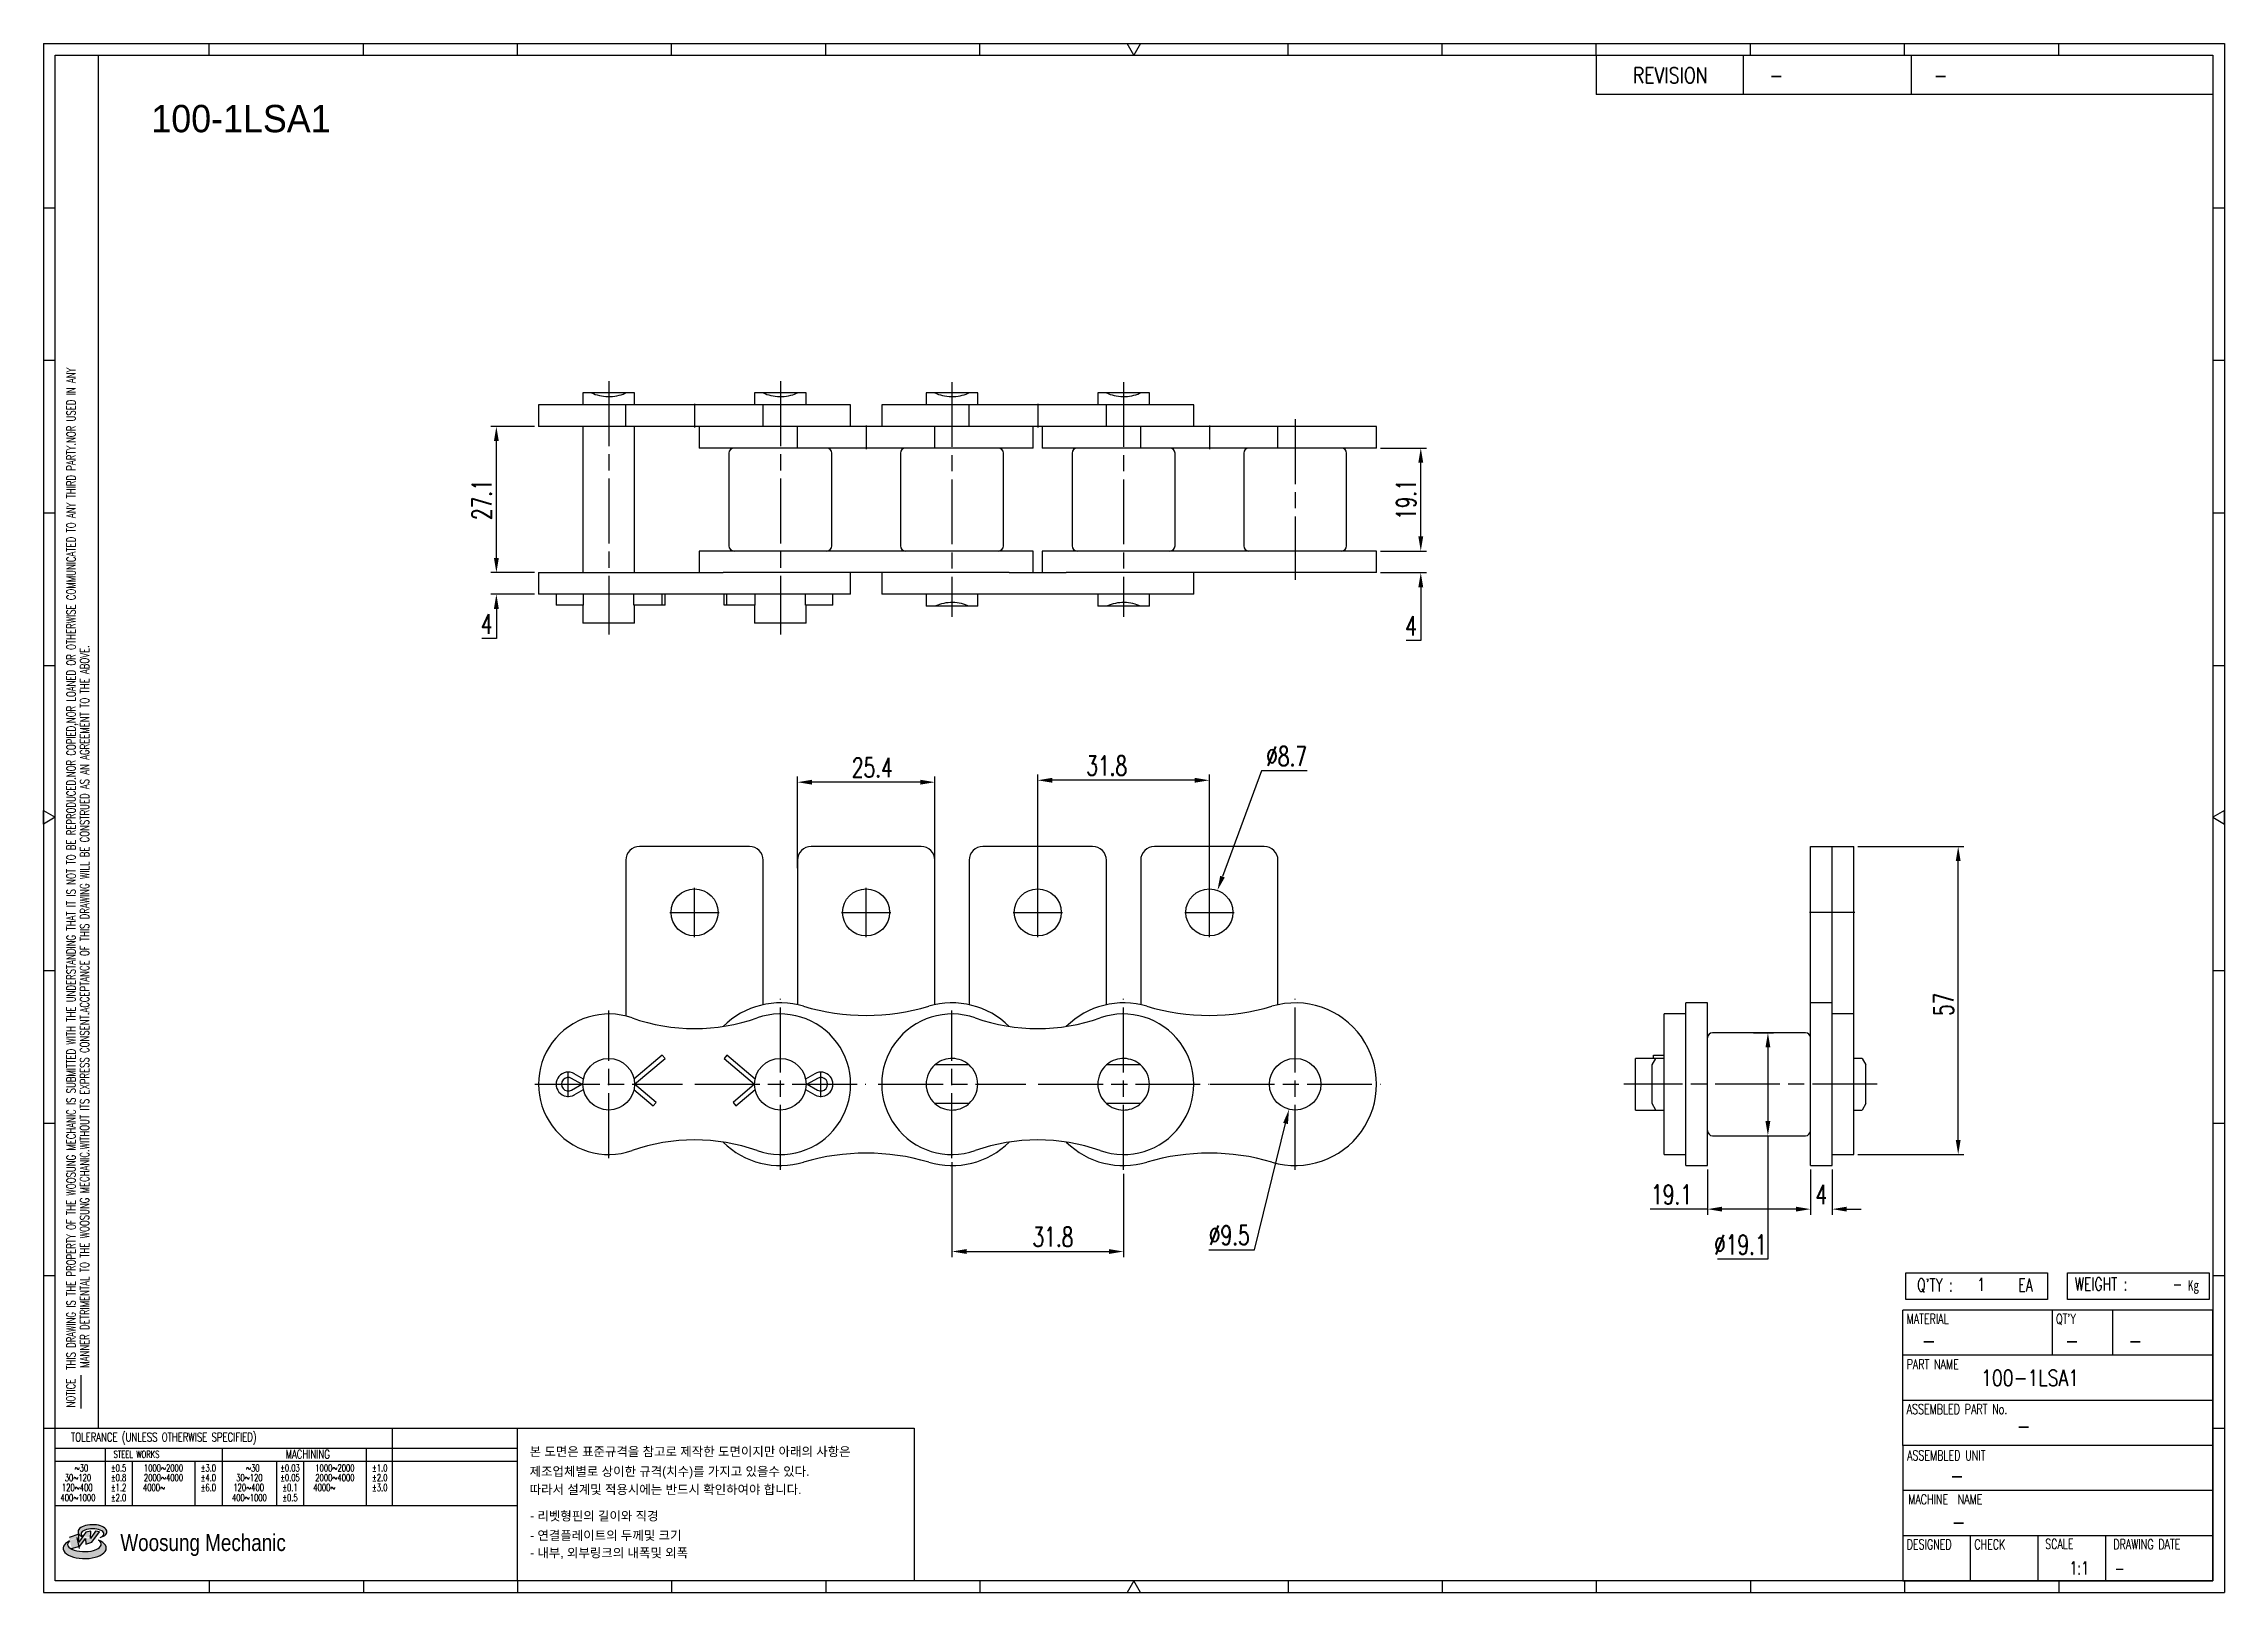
# Model space of a CAD drawing. Header units: millimetres. Extents: x 1614 to 2017, y 59 to 345.
import ezdxf
from ezdxf.enums import TextEntityAlignment as Align

# ---------------------------------------------------------------- set-up
doc = ezdxf.new("R2010")
doc.units = ezdxf.units.MM
doc.linetypes.add('AM_ISO08W050', pattern=[18, 12, -1.5, 3, -1.5])
doc.layers.get('Defpoints').update_dxf_attribs({"color": 80})
doc.layers.add('CL1', color=140, linetype='AM_ISO08W050', lineweight=25)
for name, color, linetype in [('S-DIM', 7, 'Continuous'), ('TITLE', 7, 'Continuous'), ('도면레이아웃', 7, 'Continuous')]:
    doc.layers.add(name, color=color, linetype=linetype)
doc.styles.add('HAN', font='ROMANS.shx', dxfattribs={"width": 0.7, "bigfont": 'whgtxt.shx'})
doc.styles.add('HKD_ST2', font='romans.shx', dxfattribs={"width": 0.7, "height": 4, "bigfont": '@extfont2.shx'})
doc.styles.add('HSG', font='SIMPLEX.shx', dxfattribs={"width": 0.7, "bigfont": 'HSG.shx'})
doc.styles.add('MtXpl_', font='Gulim.ttf')
doc.styles.add('SLDTEXTSTYLE4', font='arial.ttf', dxfattribs={"width": 0.8})
doc.dimstyles.new('AP1.5', dxfattribs={"dimscale": 1.5, "dimtxt": 2.4, "dimasz": 1.8, "dimexe": 0.7, "dimexo": 0.5, "dimgap": 0.6, "dimtad": 1, "dimtoh": 1, "dimdec": 1, "dimrnd": 0.01, "dimzin": 9, "dimdsep": 46, "dimtxsty": 'HSG', "dimcen": 0, "dimclrd": 251, "dimclre": 251, "dimclrt": 60, "dimazin": 2, "dimtp": 1, "dimtm": 1, "dimtfac": 0.5, "dimtdec": 1, "dimtofl": 0, "dimtmove": 0, "dimatfit": 3, "dimfxl": 0, "dimtvp": 1, "dimtolj": 2, "dimlwd": -1, "dimlwe": -1, "dimarcsym": 0})

# ---------------------------------------------------------------- blocks, each defined once
blk = doc.blocks.new('MAST')
at = {"layer": '도면레이아웃'}
h = blk.add_hatch(color=10, dxfattribs=at)
h.paths.add_polyline_path([(1.544, 35.177), (1.554, 34.966), (1.779, 35.034), (2.054, 35.422), (1.908, 35.446), (1.728, 35.167), (1.741, 35.439), (1.547, 35.405), (1.292, 35.041), (1.295, 35.33), (0.943, 35.208), (1.03, 34.8), (1.336, 34.885)])
edge = h.paths.add_edge_path()
edge.add_ellipse((1.795, 35.421), major_axis=(-0.53, 0), ratio=0.487785, start_angle=122.36065, end_angle=403.39574)
edge.add_line((1.411, 35.244), (1.419, 35.261))
edge.add_ellipse((1.798, 35.344), major_axis=(-0.423, 0), ratio=0.444396, start_angle=131.58977, end_angle=386.19408, ccw=False)
edge = h.paths.add_edge_path()
edge.add_ellipse((1.512, 34.815), major_axis=(-0.793, 0), ratio=0.480113, start_angle=314.67633, end_angle=590.85213)
edge.add_ellipse((1.501, 34.958), major_axis=(-0.62, 0), ratio=0.43311, start_angle=331.7024, end_angle=574.42495, ccw=False)
at = {"color": 140}
for p, q in [((0, 90.118), (80.15, 90.118)), ((0, 90.118), (0, 33.191)), ((80.15, 90.118), (80.15, 33.191)), ((57.068, 89.693), (57.068, 88.246)), ((62.47, 89.693), (62.47, 88.246)), ((68.635, 89.693), (68.635, 88.246)), ((79.725, 88.246), (57.068, 88.246)), ((68.449, 43.961), (68.449, 44.936)), ((68.449, 44.936), (73.654, 44.936)), ((73.654, 44.936), (73.654, 43.961)), ((74.39, 43.961), (74.39, 44.936)), ((74.39, 44.936), (79.595, 44.936)), ((79.595, 44.936), (79.595, 43.961)), ((68.336, 38.59), (68.336, 43.563)), ((79.725, 43.563), (68.336, 43.563)), ((73.654, 43.961), (68.449, 43.961)), ((73.827, 43.563), (73.827, 41.905)), ((79.595, 43.961), (74.39, 43.961)), ((76.037, 43.563), (76.037, 41.905)), ((79.725, 38.59), (79.725, 43.563)), ((79.725, 41.905), (68.336, 41.905)), ((79.725, 40.248), (68.336, 40.248)), ((68.336, 38.59), (68.336, 33.616)), ((79.725, 38.59), (68.336, 38.59)), ((79.725, 33.616), (79.725, 38.59)), ((79.725, 36.932), (68.336, 36.932)), ((79.725, 35.274), (68.336, 35.274)), ((70.822, 33.616), (70.822, 35.274)), ((73.309, 33.616), (73.309, 35.274)), ((75.796, 33.616), (75.796, 35.274)), ((0, 33.191), (80.15, 33.191)), ((68.336, 33.616), (79.725, 33.616))]:
    blk.add_line(p, q, dxfattribs=at)
for p, q in [((6.089, 89.693), (6.089, 90.118)), ((11.753, 89.693), (11.753, 90.118)), ((17.418, 89.693), (17.418, 90.118)), ((23.082, 89.693), (23.082, 90.118)), ((28.746, 89.693), (28.746, 90.118)), ((34.411, 89.693), (34.411, 90.118)), ((45.739, 89.693), (45.739, 90.118)), ((51.404, 89.693), (51.404, 90.118)), ((57.068, 89.693), (57.068, 90.118)), ((62.732, 89.693), (62.732, 90.118)), ((68.397, 89.693), (68.397, 90.118)), ((74.061, 89.693), (74.061, 90.118)), ((0, 84.085), (0.425, 84.085)), ((79.725, 84.085), (80.15, 84.085)), ((0, 78.478), (0.425, 78.478)), ((79.725, 78.478), (80.15, 78.478)), ((0, 72.87), (0.425, 72.87)), ((79.725, 72.87), (80.15, 72.87)), ((0, 67.262), (0.425, 67.262)), ((79.725, 67.262), (80.15, 67.262)), ((0, 56.047), (0.425, 56.047)), ((79.725, 56.047), (80.15, 56.047)), ((0, 50.439), (0.425, 50.439)), ((79.725, 50.439), (80.15, 50.439)), ((0, 44.832), (0.425, 44.832)), ((79.725, 44.832), (80.15, 44.832)), ((1.377, 39.947), (1.377, 41.174)), ((0, 39.224), (0.425, 39.224)), ((79.725, 39.224), (80.15, 39.224)), ((6.089, 33.616), (6.089, 33.191)), ((11.753, 33.616), (11.753, 33.191)), ((17.418, 33.616), (17.418, 33.191)), ((23.082, 33.616), (23.082, 33.191)), ((28.746, 33.616), (28.746, 33.191)), ((34.411, 33.616), (34.411, 33.191)), ((45.739, 33.616), (45.739, 33.191)), ((51.404, 33.616), (51.404, 33.191)), ((57.068, 33.616), (57.068, 33.191)), ((62.732, 33.616), (62.732, 33.191)), ((68.397, 33.616), (68.397, 33.191)), ((74.061, 33.616), (74.061, 33.191))]:
    blk.add_line(p, q)
at = {"color": 2}
for p, q in [((2.017, 39.224), (2.017, 89.693)), ((0.425, 39.224), (17.418, 39.224)), ((0.425, 38.487), (17.418, 38.487)), ((2.257, 38.487), (2.257, 36.382)), ((6.557, 38.5), (6.557, 36.382)), ((11.857, 38.487), (11.857, 36.382)), ((12.816, 39.224), (12.816, 36.382)), ((17.418, 33.616), (17.418, 39.224)), ((0.425, 38.012), (17.418, 38.012)), ((3.257, 38.012), (3.257, 36.382)), ((5.557, 38.012), (5.557, 36.382)), ((8.557, 38.012), (8.557, 36.382)), ((9.557, 38.026), (9.557, 36.382)), ((0.425, 36.382), (17.418, 36.382))]:
    blk.add_line(p, q, dxfattribs=at)
for points in [[(40.075, 89.693), (39.83, 90.118), (40.32, 90.118)], [(0.425, 61.679), (0, 61.433), (0, 61.924)], [(79.725, 61.679), (80.15, 61.433), (80.15, 61.924)], [(40.075, 33.616), (39.83, 33.191), (40.32, 33.191)]]:
    blk.add_lwpolyline(points, close=True)
at = {"color": 140}
blk.add_lwpolyline([(0.425, 89.693), (79.725, 89.693), (79.725, 33.616), (0.425, 33.616)], close=True, dxfattribs=at)
at = {"layer": '도면레이아웃'}
for p, q in [((1.295, 35.33), (0.943, 35.208)), ((1.547, 35.405), (1.292, 35.041)), ((1.292, 35.041), (1.295, 35.33)), ((1.741, 35.439), (1.547, 35.405)), ((1.908, 35.446), (1.728, 35.167)), ((1.728, 35.167), (1.741, 35.439)), ((1.779, 35.034), (2.054, 35.422)), ((2.054, 35.422), (1.908, 35.446)), ((1.03, 34.8), (1.336, 34.885)), ((1.224, 35.208), (1.311, 34.8)), ((1.224, 35.208), (1.224, 35.208)), ((1.336, 34.885), (1.544, 35.177)), ((1.419, 35.261), (1.411, 35.244)), ((1.544, 35.177), (1.554, 34.966)), ((1.554, 34.966), (1.779, 35.034))]:
    blk.add_line(p, q, dxfattribs=at)
for centre, major_axis, ratio, start_param, end_param in [((1.795, 35.421), (-0.53, 0), 0.487785, 2.135596, 7.040584), ((1.798, 35.344), (-0.423, 0), 0.444396, 2.296675, 6.740358), ((1.512, 34.815), (-0.793, 0), 0.480113, 5.492138, 10.312315), ((1.501, 34.958), (-0.62, 0), 0.43311, 5.789299, 10.025607)]:
    blk.add_ellipse(centre, major_axis=major_axis, ratio=ratio, start_param=start_param, end_param=end_param, dxfattribs=at)
for s, height, style, width, p in [('REVISION', 0.5806, 'HAN', 0.8, (58.415, 88.664)), ('-', 0.581, 'HAN', 0.8, (63.426, 88.664)), ('-', 0.581, 'HAN', 0.8, (69.468, 88.664)), ("Q'TY : ", 0.4746, 'HKD_ST2', 0.7, (68.857, 44.253)), ('1', 0.475, 'HKD_ST2', 0.7, (71.071, 44.275)), ('EA', 0.4746, 'HKD_ST2', 0.7, (72.578, 44.253)), ('WEIGHT : ', 0.4746, 'HKD_ST2', 0.7, (74.65, 44.286)), ('-', 0.581, 'HAN', 0.8, (69.029, 42.157)), ('-', 0.581, 'HAN', 0.8, (74.289, 42.157)), ('-', 0.581, 'HAN', 0.8, (76.623, 42.157)), ('-', 0.581, 'HAN', 0.8, (72.515, 39.013)), ('-', 0.581, 'HAN', 0.8, (70.067, 37.189)), ('-', 0.581, 'HAN', 0.8, (70.126, 35.48)), ('1:1', 0.4746, 'HKD_ST2', 0.7, (74.458, 33.848)), ('-', 0.475, 'HKD_ST2', 0.7, (76.112, 33.837))]:
    blk.add_text(s, height=height, dxfattribs=dict(style=style, width=width)).set_placement(p)
at = {"color": 6, "style": 'HKD_ST2', "width": 0.7}
for s, p in [(' THIS DRAWING IS THE PROPERTY OF THE WOOSUNG MECHANIC IS SUBMITTED WITH THE UNDERSTANDING THAT IT IS NOT TO BE REPRODUCED.NOR COPIED,NOR LOANED OR OTHERWISE COMMUNICATED TO ANY THIRD PARTY.NOR USED IN ANY', (1.173, 41.217)), ('MANNER DETRIMENTAL TO THE WOOSUNG MECHANIC.WITHOUT ITS EXPRESS CONSENT.ACCEPTANCE OF THIS DRAWING WILL BE CONSTRUED AS AN AGREEMENT TO THE ABOVE.', (1.672, 41.447))]:
    blk.add_text(s, height=0.326266, rotation=90, dxfattribs=at).set_placement(p)
at = {"style": 'HKD_ST2', "width": 0.7}
blk.add_text('-', height=0.475, dxfattribs=at).set_placement((78.613, 44.286), align=Align.RIGHT)
at = {"color": 254, "style": 'HKD_ST2', "width": 0.7}
for s, height, p in [('MATERIAL', 0.3651, (68.474, 43.425)), ("QT'Y", 0.3651, (73.965, 43.425)), ('PART NAME', 0.3651, (68.474, 41.756)), ('ASSEMBLED PART No.', 0.36511, (68.474, 40.109)), ('ASSEMBLED UNIT', 0.36511, (68.49, 38.408)), ('MACHINE  NAME', 0.36511, (68.532, 36.794)), ('DESIGNED', 0.3651, (68.474, 35.136)), ('CHECK', 0.3651, (70.961, 35.136)), ('SCALE', 0.3651, (73.566, 35.153)), ('DRAWING DATE', 0.36511, (76.071, 35.141))]:
    blk.add_text(s, height=height, dxfattribs=at).set_placement(p, align=Align.TOP_LEFT)
at = {"style": 'HKD_ST2', "width": 0.7}
blk.add_text('NOTICE', height=0.3263, rotation=90, dxfattribs=at).set_placement((1.163, 39.988))
blk.add_text('TOLERANCE (UNLESS OTHERWISE SPECIFIED)', height=0.32627, dxfattribs=at).set_placement((4.417, 38.896), align=Align.MIDDLE_CENTER)
at = {"color": 4, "style": 'HKD_ST2', "width": 0.7}
for s, height, p in [('%%12630', 0.261, (1.389, 37.762)), ('1000%%1262000', 0.26101, (4.407, 37.762)), ('%%12630', 0.261, (7.689, 37.762)), ('1000%%1262000', 0.26101, (10.707, 37.762)), ('120%%126400', 0.26101, (1.237, 37.045)), ('30%%126120', 0.261, (1.263, 37.411)), ('4000%%126', 0.261, (4.061, 37.045)), ('2000%%1264000', 0.26101, (4.407, 37.411)), ('120%%126400', 0.26101, (7.537, 37.045)), ('30%%126120', 0.261, (7.563, 37.411)), ('4000%%126', 0.261, (10.321, 37.045)), ('2000%%1264000', 0.26101, (10.707, 37.411)), ('400%%1261000', 0.26101, (1.263, 36.67)), ('400%%1261000', 0.26101, (7.563, 36.67))]:
    blk.add_text(s, height=height, dxfattribs=at).set_placement(p, align=Align.MIDDLE_CENTER)
for s, height, p in [('%%P0.5', 0.261, (2.757, 37.762)), ('STEEL WORKS', 0.26101, (3.416, 38.268)), ('%%P3.0', 0.261, (6.057, 37.762)), ('%%P0.03', 0.261, (9.057, 37.762)), ('MACHINING', 0.3263, (9.707, 38.27)), ('%%P1.0', 0.261, (12.357, 37.762)), ('%%P0.8', 0.261, (2.757, 37.411)), ('%%P1.2', 0.261, (2.757, 37.045)), ('%%P4.0', 0.261, (6.057, 37.411)), ('%%P6.0', 0.261, (6.057, 37.045)), ('%%P0.05', 0.261, (9.057, 37.411)), ('%%P0.1', 0.261, (9.057, 37.045)), ('%%P2.0', 0.261, (12.357, 37.411)), ('%%P3.0', 0.261, (12.357, 37.045)), ('%%P2.0', 0.261, (2.757, 36.67)), ('%%P0.5', 0.261, (9.057, 36.67))]:
    blk.add_text(s, height=height, dxfattribs=at).set_placement(p, align=Align.MIDDLE)
at = {"color": 1, "style": 'SLDTEXTSTYLE4', "width": 0.8}
blk.add_text('Woosung Mechanic', height=0.61957, dxfattribs=at).set_placement((2.822, 34.711))
at = {"layer": 'TITLE', "width": 0.8}
blk.add_text('Kg', height=0.3789, dxfattribs=at).set_placement((78.807, 44.286))
blk = doc.blocks.new('*D2')
at = {"layer": 'Defpoints', "color": 0, "transparency": 16777216}
for p in [(1860.4, 251.44), (1868.59, 251.44), (1860.4, 247.44)]:
    blk.add_point(p, dxfattribs=at)
at = {"layer": 'S-DIM', "color": 251, "linetype": 'ByBlock', "transparency": 16777216}
for p, q in [((1868.59, 254.14), (1868.59, 256.84)), ((1861.15, 251.44), (1869.64, 251.44)), ((1861.15, 247.44), (1869.64, 247.44)), ((1868.59, 244.74), (1868.59, 234.91)), ((1868.59, 234.91), (1865.89, 234.91))]:
    blk.add_line(p, q, dxfattribs=at)
at = {"layer": 'S-DIM', "color": 251, "transparency": 16777216}
for points in [[(1868.14, 254.14), (1869.04, 254.14), (1868.59, 251.44)], [(1868.14, 244.74), (1869.04, 244.74), (1868.59, 247.44)]]:
    blk.add_solid(points, dxfattribs=at)
at = {"layer": 'S-DIM', "color": 60, "transparency": 16777216, "insert": (1866.79, 237.61), "char_height": 3.6, "attachment_point": 5, "style": 'HSG'}
blk.add_mtext('\\A2;4', dxfattribs=at)
blk = doc.blocks.new('*D3')
at = {"layer": 'Defpoints', "color": 0, "transparency": 16777216}
for p in [(1860.4, 270.49), (1868.59, 270.49), (1860.4, 251.44)]:
    blk.add_point(p, dxfattribs=at)
at = {"layer": 'S-DIM', "color": 251, "linetype": 'ByBlock', "transparency": 16777216}
for p, q in [((1861.15, 270.49), (1869.64, 270.49)), ((1868.59, 254.14), (1868.59, 267.79)), ((1861.15, 251.44), (1869.64, 251.44))]:
    blk.add_line(p, q, dxfattribs=at)
at = {"layer": 'S-DIM', "color": 251, "transparency": 16777216}
for points in [[(1868.14, 267.79), (1869.04, 267.79), (1868.59, 270.49)], [(1868.14, 254.14), (1869.04, 254.14), (1868.59, 251.44)]]:
    blk.add_solid(points, dxfattribs=at)
at = {"layer": 'S-DIM', "color": 60, "transparency": 16777216, "insert": (1865.89, 260.96), "char_height": 3.6, "attachment_point": 5, "rotation": 90, "style": 'HSG'}
blk.add_mtext('\\A2;19.1', dxfattribs=at)
blk = doc.blocks.new('*D4')
at = {"layer": 'Defpoints', "color": 0, "transparency": 16777216}
for p in [(1697.56, 247.44), (1705.35, 247.44), (1705.35, 243.44)]:
    blk.add_point(p, dxfattribs=at)
at = {"layer": 'S-DIM', "color": 251, "linetype": 'ByBlock', "transparency": 16777216}
for p, q in [((1697.56, 250.14), (1697.56, 252.84)), ((1704.6, 247.44), (1696.51, 247.44)), ((1704.6, 243.44), (1696.51, 243.44)), ((1697.56, 240.74), (1697.56, 235.23)), ((1697.56, 235.23), (1694.86, 235.23))]:
    blk.add_line(p, q, dxfattribs=at)
at = {"layer": 'S-DIM', "color": 251, "transparency": 16777216}
for points in [[(1697.11, 250.14), (1698.01, 250.14), (1697.56, 247.44)], [(1697.11, 240.74), (1698.01, 240.74), (1697.56, 243.44)]]:
    blk.add_solid(points, dxfattribs=at)
at = {"layer": 'S-DIM', "color": 60, "transparency": 16777216, "insert": (1695.76, 237.93), "char_height": 3.6, "attachment_point": 5, "style": 'HSG'}
blk.add_mtext('\\A2;4', dxfattribs=at)
blk = doc.blocks.new('*D5')
at = {"layer": 'Defpoints', "color": 0, "transparency": 16777216}
for p in [(1697.56, 274.49), (1705.35, 274.49), (1705.35, 247.44)]:
    blk.add_point(p, dxfattribs=at)
at = {"layer": 'S-DIM', "color": 251, "linetype": 'ByBlock', "transparency": 16777216}
for p, q in [((1704.6, 274.49), (1696.51, 274.49)), ((1697.56, 250.14), (1697.56, 271.79)), ((1704.6, 247.44), (1696.51, 247.44))]:
    blk.add_line(p, q, dxfattribs=at)
at = {"layer": 'S-DIM', "color": 251, "transparency": 16777216}
for points in [[(1697.11, 271.79), (1698.01, 271.79), (1697.56, 274.49)], [(1697.11, 250.14), (1698.01, 250.14), (1697.56, 247.44)]]:
    blk.add_solid(points, dxfattribs=at)
at = {"layer": 'S-DIM', "color": 60, "transparency": 16777216, "insert": (1694.86, 260.96), "char_height": 3.6, "attachment_point": 5, "rotation": 90, "style": 'HSG'}
blk.add_mtext('\\A2;27.1', dxfattribs=at)
blk = doc.blocks.new('*D6')
at = {"layer": 'Defpoints', "color": 0, "transparency": 16777216}
for p in [(1797.72, 209.02), (1797.72, 184.58), (1829.47, 184.58)]:
    blk.add_point(p, dxfattribs=at)
at = {"layer": 'S-DIM', "color": 251, "linetype": 'ByBlock', "transparency": 16777216}
for p, q in [((1797.72, 185.33), (1797.72, 210.07)), ((1829.47, 185.33), (1829.47, 210.07)), ((1826.77, 209.02), (1800.42, 209.02))]:
    blk.add_line(p, q, dxfattribs=at)
at = {"layer": 'S-DIM', "color": 251, "transparency": 16777216}
for points in [[(1800.42, 209.47), (1800.42, 208.57), (1797.72, 209.02)], [(1826.77, 209.47), (1826.77, 208.57), (1829.47, 209.02)]]:
    blk.add_solid(points, dxfattribs=at)
at = {"layer": 'S-DIM', "color": 60, "transparency": 16777216, "insert": (1810.48, 211.72), "char_height": 3.6, "attachment_point": 5, "style": 'HSG'}
blk.add_mtext('\\A2;31.8', dxfattribs=at)
blk = doc.blocks.new('*D7')
at = {"layer": 'Defpoints', "color": 0, "transparency": 16777216}
for p in [(1753.27, 208.67), (1753.27, 192), (1778.67, 192)]:
    blk.add_point(p, dxfattribs=at)
at = {"layer": 'S-DIM', "color": 251, "linetype": 'ByBlock', "transparency": 16777216}
for p, q in [((1753.27, 192.75), (1753.27, 209.72)), ((1775.97, 208.67), (1755.97, 208.67)), ((1778.67, 192.75), (1778.67, 209.72))]:
    blk.add_line(p, q, dxfattribs=at)
at = {"layer": 'S-DIM', "color": 251, "transparency": 16777216}
for points in [[(1755.97, 209.12), (1755.97, 208.22), (1753.27, 208.67)], [(1775.97, 209.12), (1775.97, 208.22), (1778.67, 208.67)]]:
    blk.add_solid(points, dxfattribs=at)
at = {"layer": 'S-DIM', "color": 60, "transparency": 16777216, "insert": (1767.11, 211.37), "char_height": 3.6, "attachment_point": 5, "style": 'HSG'}
blk.add_mtext('\\A2;25.4', dxfattribs=at)
blk = doc.blocks.new('*D8')
at = {"layer": 'Defpoints', "color": 0, "transparency": 16777216}
for p in [(1830.97, 188.66), (1827.97, 180.49)]:
    blk.add_point(p, dxfattribs=at)
at = {"layer": 'S-DIM', "color": 251, "linetype": 'ByBlock', "transparency": 16777216}
for p, q in [((1839.09, 210.78), (1831.9, 191.19)), ((1847.55, 210.78), (1839.09, 210.78))]:
    blk.add_line(p, q, dxfattribs=at)
at = {"layer": 'S-DIM', "color": 251, "transparency": 16777216}
blk.add_solid([(1831.48, 191.35), (1832.33, 191.04), (1830.97, 188.66)], dxfattribs=at)
at = {"layer": 'S-DIM', "color": 60, "transparency": 16777216, "insert": (1843.77, 213.48), "char_height": 3.6, "attachment_point": 5, "style": 'HSG'}
blk.add_mtext('\\A2;∅8.7', dxfattribs=at)
blk = doc.blocks.new('*D9')
at = {"layer": 'Defpoints', "color": 0, "transparency": 16777216}
for p in [(1781.85, 139.13), (1813.6, 136.97), (1813.6, 121.83)]:
    blk.add_point(p, dxfattribs=at)
at = {"layer": 'S-DIM', "color": 251, "linetype": 'ByBlock', "transparency": 16777216}
for p, q in [((1781.85, 138.38), (1781.85, 120.78)), ((1813.6, 136.22), (1813.6, 120.78)), ((1784.55, 121.83), (1810.9, 121.83))]:
    blk.add_line(p, q, dxfattribs=at)
at = {"layer": 'S-DIM', "color": 251, "transparency": 16777216}
for points in [[(1784.55, 122.28), (1784.55, 121.38), (1781.85, 121.83)], [(1810.9, 122.28), (1810.9, 121.38), (1813.6, 121.83)]]:
    blk.add_solid(points, dxfattribs=at)
at = {"layer": 'S-DIM', "color": 60, "transparency": 16777216, "insert": (1800.54, 124.53), "char_height": 3.6, "attachment_point": 5, "style": 'HSG'}
blk.add_mtext('\\A2;31.8', dxfattribs=at)
blk = doc.blocks.new('*D10')
at = {"layer": 'Defpoints', "color": 0, "transparency": 16777216}
for p in [(1846.48, 157.41), (1844.21, 148.14)]:
    blk.add_point(p, dxfattribs=at)
at = {"layer": 'S-DIM', "color": 251, "linetype": 'ByBlock', "transparency": 16777216}
for p, q in [((1837.84, 122.16), (1843.57, 145.52)), ((1829.38, 122.16), (1837.84, 122.16))]:
    blk.add_line(p, q, dxfattribs=at)
at = {"layer": 'S-DIM', "color": 251, "transparency": 16777216}
blk.add_solid([(1843.13, 145.63), (1844.01, 145.41), (1844.21, 148.14)], dxfattribs=at)
at = {"layer": 'S-DIM', "color": 60, "transparency": 16777216, "insert": (1833.16, 124.86), "char_height": 3.6, "attachment_point": 5, "style": 'HSG'}
blk.add_mtext('\\A2;∅9.5', dxfattribs=at)
blk = doc.blocks.new('*D11')
at = {"layer": 'Defpoints', "color": 0, "transparency": 16777216}
for p in [(1921.64, 137.73), (1940.69, 137.73), (1940.69, 129.67)]:
    blk.add_point(p, dxfattribs=at)
at = {"layer": 'S-DIM', "color": 251, "linetype": 'ByBlock', "transparency": 16777216}
for p, q in [((1921.64, 136.98), (1921.64, 128.62)), ((1940.69, 136.98), (1940.69, 128.62)), ((1921.64, 129.67), (1911.02, 129.67)), ((1937.99, 129.67), (1924.34, 129.67))]:
    blk.add_line(p, q, dxfattribs=at)
at = {"layer": 'S-DIM', "color": 251, "transparency": 16777216}
for points in [[(1924.34, 130.12), (1924.34, 129.22), (1921.64, 129.67)], [(1937.99, 130.12), (1937.99, 129.22), (1940.69, 129.67)]]:
    blk.add_solid(points, dxfattribs=at)
at = {"layer": 'S-DIM', "color": 60, "transparency": 16777216, "insert": (1914.98, 132.37), "char_height": 3.6, "attachment_point": 5, "style": 'HSG'}
blk.add_mtext('\\A2;19.1', dxfattribs=at)
blk = doc.blocks.new('*D12')
at = {"layer": 'Defpoints', "color": 0, "transparency": 16777216}
for p in [(1940.69, 137.73), (1944.69, 137.73), (1944.69, 129.67)]:
    blk.add_point(p, dxfattribs=at)
at = {"layer": 'S-DIM', "color": 251, "linetype": 'ByBlock', "transparency": 16777216}
for p, q in [((1940.69, 136.98), (1940.69, 128.62)), ((1944.69, 136.98), (1944.69, 128.62)), ((1937.99, 129.67), (1935.29, 129.67)), ((1947.39, 129.67), (1950.09, 129.67))]:
    blk.add_line(p, q, dxfattribs=at)
at = {"layer": 'S-DIM', "color": 251, "transparency": 16777216}
for points in [[(1937.99, 130.12), (1937.99, 129.22), (1940.69, 129.67)], [(1947.39, 130.12), (1947.39, 129.22), (1944.69, 129.67)]]:
    blk.add_solid(points, dxfattribs=at)
at = {"layer": 'S-DIM', "color": 60, "transparency": 16777216, "insert": (1942.69, 132.37), "char_height": 3.6, "attachment_point": 5, "style": 'HSG'}
blk.add_mtext('\\A2;4', dxfattribs=at)
blk = doc.blocks.new('*D13')
at = {"layer": 'Defpoints', "color": 0, "transparency": 16777216}
for p in [(1929.39, 162.3), (1929.39, 143.25), (1932.81, 143.25)]:
    blk.add_point(p, dxfattribs=at)
at = {"layer": 'S-DIM', "color": 251, "linetype": 'ByBlock', "transparency": 16777216}
for p, q in [((1930.14, 162.3), (1933.86, 162.3)), ((1932.81, 159.6), (1932.81, 145.95)), ((1930.14, 143.25), (1933.86, 143.25)), ((1932.81, 143.25), (1932.81, 120.4)), ((1932.81, 120.4), (1923.51, 120.4))]:
    blk.add_line(p, q, dxfattribs=at)
at = {"layer": 'S-DIM', "color": 251, "transparency": 16777216}
for points in [[(1932.36, 159.6), (1933.26, 159.6), (1932.81, 162.3)], [(1932.36, 145.95), (1933.26, 145.95), (1932.81, 143.25)]]:
    blk.add_solid(points, dxfattribs=at)
at = {"layer": 'S-DIM', "color": 60, "transparency": 16777216, "insert": (1927.71, 123.1), "char_height": 3.6, "attachment_point": 5, "style": 'HSG'}
blk.add_mtext('\\A2;%%c19.1', dxfattribs=at)
blk = doc.blocks.new('*D14')
at = {"layer": 'Defpoints', "color": 0, "transparency": 16777216}
for p in [(1948.69, 196.78), (1968.02, 196.78), (1948.69, 139.78)]:
    blk.add_point(p, dxfattribs=at)
at = {"layer": 'S-DIM', "color": 251, "linetype": 'ByBlock', "transparency": 16777216}
for p, q in [((1949.44, 196.78), (1969.07, 196.78)), ((1968.02, 142.48), (1968.02, 194.08)), ((1949.44, 139.78), (1969.07, 139.78))]:
    blk.add_line(p, q, dxfattribs=at)
at = {"layer": 'S-DIM', "color": 251, "transparency": 16777216}
for points in [[(1967.57, 194.08), (1968.47, 194.08), (1968.02, 196.78)], [(1967.57, 142.48), (1968.47, 142.48), (1968.02, 139.78)]]:
    blk.add_solid(points, dxfattribs=at)
at = {"layer": 'S-DIM', "color": 60, "transparency": 16777216, "insert": (1965.32, 167.57), "char_height": 3.6, "attachment_point": 5, "rotation": 90, "style": 'HSG'}
blk.add_mtext('\\A2;57', dxfattribs=at)

msp = doc.modelspace()

# ---------------------------------------------------------------- linework, layer by layer
for p, q in [((1763.1, 278.49), (1705.35, 278.49)), ((1705.35, 278.49), (1705.35, 274.49)), ((1713.58, 280.71), (1713.58, 278.49)), ((1723.12, 280.71), (1713.58, 280.71)), ((1721.52, 274.49), (1721.52, 278.49)), ((1723.12, 278.49), (1723.12, 280.71)), ((1754.87, 280.71), (1745.33, 280.71)), ((1745.33, 280.71), (1745.33, 278.49)), ((1746.92, 274.49), (1746.92, 278.49)), ((1754.87, 278.49), (1754.87, 280.71)), ((1763.1, 274.49), (1763.1, 278.49)), ((1826.6, 278.49), (1768.85, 278.49)), ((1768.85, 278.49), (1768.85, 274.49)), ((1786.62, 280.71), (1777.08, 280.71)), ((1777.08, 280.71), (1777.08, 278.49)), ((1785.02, 274.49), (1785.02, 278.49)), ((1786.62, 278.49), (1786.62, 280.71)), ((1808.83, 280.71), (1808.83, 278.49)), ((1818.37, 280.71), (1808.83, 280.71)), ((1810.42, 274.49), (1810.42, 278.49)), ((1818.37, 278.49), (1818.37, 280.71)), ((1826.6, 274.49), (1826.6, 278.49)), ((1746.92, 274.49), (1705.35, 274.49)), ((1713.58, 274.49), (1713.58, 247.44)), ((1723.12, 247.44), (1723.12, 274.49)), ((1735.05, 274.49), (1735.05, 270.49)), ((1785.02, 274.49), (1746.92, 274.49)), ((1753.27, 270.49), (1753.27, 274.49)), ((1778.67, 270.49), (1778.67, 274.49)), ((1810.42, 274.49), (1785.02, 274.49)), ((1796.9, 270.49), (1796.9, 274.49)), ((1798.55, 274.49), (1798.55, 270.49)), ((1860.4, 274.49), (1810.42, 274.49)), ((1816.77, 270.49), (1816.77, 274.49)), ((1842.17, 270.49), (1842.17, 274.49)), ((1860.4, 270.49), (1860.4, 274.49)), ((1796.9, 270.49), (1735.05, 270.49)), ((1860.4, 270.49), (1798.55, 270.49)), ((1740.57, 269.54), (1740.57, 252.39)), ((1759.62, 252.39), (1759.62, 269.54)), ((1772.32, 269.54), (1772.32, 252.39)), ((1791.37, 252.39), (1791.37, 269.54)), ((1804.07, 269.54), (1804.07, 252.39)), ((1823.12, 252.39), (1823.12, 269.54)), ((1835.82, 269.54), (1835.82, 252.39)), ((1854.87, 252.39), (1854.87, 269.54)), ((1735.05, 251.44), (1735.05, 247.44)), ((1796.9, 251.44), (1735.05, 251.44)), ((1796.9, 247.44), (1796.9, 251.44)), ((1798.55, 251.44), (1798.55, 247.44)), ((1860.4, 251.44), (1798.55, 251.44)), ((1860.4, 247.44), (1860.4, 251.44)), ((1705.35, 247.44), (1739.51, 247.44)), ((1705.35, 247.44), (1705.35, 243.44)), ((1792.44, 247.44), (1739.51, 247.44)), ((1763.1, 243.44), (1763.1, 247.44)), ((1768.85, 247.44), (1768.85, 243.44)), ((1792.44, 247.44), (1803.01, 247.44)), ((1860.4, 247.44), (1803.01, 247.44)), ((1826.6, 243.44), (1826.6, 247.44)), ((1763.1, 243.44), (1705.35, 243.44)), ((1708.61, 243.44), (1708.61, 241.44)), ((1713.68, 241.44), (1713.68, 243.44)), ((1723.02, 241.44), (1723.02, 243.44)), ((1728.25, 241.44), (1728.25, 243.44)), ((1728.77, 241.44), (1728.77, 243.44)), ((1739.68, 241.44), (1739.68, 243.44)), ((1740.2, 241.44), (1740.2, 243.44)), ((1745.43, 241.44), (1745.43, 243.44)), ((1754.77, 241.44), (1754.77, 243.44)), ((1759.84, 241.44), (1759.84, 243.44)), ((1826.6, 243.44), (1768.85, 243.44)), ((1777.08, 243.44), (1777.08, 241.21)), ((1786.62, 241.21), (1786.62, 243.44)), ((1808.83, 243.44), (1808.83, 241.21)), ((1818.37, 241.21), (1818.37, 243.44)), ((1713.68, 241.44), (1708.61, 241.44)), ((1713.58, 241.44), (1713.58, 238.11)), ((1723.12, 238.11), (1713.58, 238.11)), ((1728.77, 241.44), (1723.02, 241.44)), ((1723.12, 238.11), (1723.12, 241.44)), ((1745.43, 241.44), (1739.68, 241.44)), ((1745.33, 241.44), (1745.33, 238.11)), ((1754.87, 238.11), (1745.33, 238.11)), ((1759.84, 241.44), (1754.77, 241.44)), ((1754.87, 238.11), (1754.87, 241.44)), ((1786.62, 241.21), (1777.08, 241.21)), ((1818.37, 241.21), (1808.83, 241.21)), ((1721.52, 194.24), (1721.52, 165.38)), ((1744.38, 196.78), (1724.06, 196.78)), ((1746.92, 167.49), (1746.92, 194.24)), ((1753.27, 194.24), (1753.27, 167.49)), ((1776.13, 196.78), (1755.81, 196.78)), ((1778.67, 167.49), (1778.67, 194.24)), ((1785.02, 194.24), (1785.02, 167.49)), ((1807.88, 196.78), (1787.56, 196.78)), ((1810.42, 167.49), (1810.42, 194.24)), ((1816.77, 194.24), (1816.77, 167.49)), ((1839.63, 196.78), (1819.31, 196.78)), ((1842.17, 167.49), (1842.17, 194.24)), ((1940.69, 137.73), (1940.69, 196.78)), ((1940.69, 196.78), (1944.69, 196.78)), ((1944.69, 137.73), (1944.69, 196.78)), ((1944.69, 196.78), (1948.69, 196.78)), ((1948.69, 139.78), (1948.69, 196.78)), ((1917.64, 165.78), (1913.64, 165.78)), ((1913.64, 139.78), (1913.64, 165.78)), ((1921.64, 167.83), (1917.64, 167.83)), ((1917.64, 137.73), (1917.64, 167.83)), ((1921.64, 137.73), (1921.64, 167.83)), ((1944.69, 167.83), (1940.69, 167.83)), ((1948.69, 165.78), (1944.69, 165.78)), ((1939.74, 162.3), (1922.59, 162.3)), ((1728.25, 158.14), (1723.02, 153.75)), ((1723.12, 152.78), (1728.77, 157.52)), ((1728.77, 157.52), (1728.25, 158.14)), ((1740.2, 158.14), (1739.68, 157.52)), ((1739.68, 157.52), (1745.33, 152.78)), ((1745.43, 153.75), (1740.2, 158.14)), ((1908.31, 148.01), (1908.31, 157.55)), ((1912.1, 157.55), (1908.31, 157.55)), ((1911.41, 156.35), (1912.1, 157.55)), ((1911.64, 157.55), (1911.64, 158.14)), ((1911.64, 158.14), (1913.64, 158.14)), ((1913.64, 157.55), (1912.1, 157.55)), ((1950.23, 157.55), (1948.69, 157.55)), ((1950.23, 157.55), (1950.91, 156.35)), ((1713.36, 152.78), (1711.48, 153.86)), ((1713.68, 153.75), (1711.98, 154.72)), ((1756.46, 154.72), (1754.77, 153.75)), ((1756.96, 153.86), (1755.09, 152.78)), ((1785, 156.35), (1778.69, 156.35)), ((1816.75, 156.35), (1810.44, 156.35)), ((1911.41, 149.2), (1911.41, 156.35)), ((1950.91, 149.2), (1950.91, 156.35)), ((1711.48, 151.7), (1713.36, 152.78)), ((1711.98, 150.83), (1713.68, 151.81)), ((1723.02, 151.81), (1726.59, 148.81)), ((1727.11, 149.43), (1723.12, 152.78)), ((1726.59, 148.81), (1727.11, 149.43)), ((1745.33, 152.78), (1741.34, 149.43)), ((1741.34, 149.43), (1741.86, 148.81)), ((1741.86, 148.81), (1745.43, 151.81)), ((1754.77, 151.81), (1756.46, 150.83)), ((1755.09, 152.78), (1756.96, 151.7)), ((1785, 149.2), (1778.69, 149.2)), ((1816.75, 149.2), (1810.44, 149.2)), ((1908.31, 148.01), (1912.1, 148.01)), ((1912.1, 148.01), (1911.41, 149.2)), ((1912.1, 148.01), (1913.64, 148.01)), ((1948.69, 148.01), (1950.23, 148.01)), ((1950.91, 149.2), (1950.23, 148.01)), ((1922.59, 143.25), (1939.74, 143.25)), ((1913.64, 139.78), (1917.64, 139.78)), ((1917.64, 137.73), (1921.64, 137.73)), ((1940.69, 137.73), (1944.69, 137.73)), ((1944.69, 139.78), (1948.69, 139.78))]:
    msp.add_line(p, q)
for points in [[(1715.19, 280.71), (1715.52, 280.56), (1715.86, 280.43), (1716.23, 280.31), (1716.61, 280.22), (1717, 280.14), (1717.4, 280.08), (1717.82, 280.04), (1718.23, 280.03), (1718.65, 280.03), (1719.06, 280.06), (1719.47, 280.1), (1719.87, 280.17), (1720.26, 280.26), (1720.63, 280.36), (1720.99, 280.49), (1721.32, 280.63), (1721.5, 280.71)], [(1746.94, 280.71), (1747.27, 280.56), (1747.61, 280.43), (1747.98, 280.31), (1748.36, 280.22), (1748.75, 280.14), (1749.15, 280.08), (1749.57, 280.04), (1749.98, 280.03), (1750.4, 280.03), (1750.81, 280.06), (1751.22, 280.1), (1751.62, 280.17), (1752.01, 280.26), (1752.38, 280.36), (1752.74, 280.49), (1753.07, 280.63), (1753.25, 280.71)], [(1778.69, 280.71), (1779.02, 280.56), (1779.36, 280.43), (1779.73, 280.31), (1780.11, 280.22), (1780.5, 280.14), (1780.9, 280.08), (1781.32, 280.04), (1781.73, 280.03), (1782.15, 280.03), (1782.56, 280.06), (1782.97, 280.1), (1783.37, 280.17), (1783.76, 280.26), (1784.13, 280.36), (1784.49, 280.49), (1784.82, 280.63), (1785, 280.71)], [(1810.44, 280.71), (1810.77, 280.56), (1811.11, 280.43), (1811.48, 280.31), (1811.86, 280.22), (1812.25, 280.14), (1812.65, 280.08), (1813.07, 280.04), (1813.48, 280.03), (1813.9, 280.03), (1814.31, 280.06), (1814.72, 280.1), (1815.12, 280.17), (1815.51, 280.26), (1815.88, 280.36), (1816.24, 280.49), (1816.57, 280.63), (1816.75, 280.71)], [(1785, 241.21), (1784.68, 241.37), (1784.33, 241.5), (1783.97, 241.62), (1783.59, 241.71), (1783.2, 241.79), (1782.79, 241.85), (1782.38, 241.89), (1781.97, 241.9), (1781.55, 241.9), (1781.14, 241.87), (1780.73, 241.83), (1780.33, 241.76), (1779.94, 241.67), (1779.57, 241.57), (1779.21, 241.44), (1778.87, 241.3), (1778.69, 241.21)], [(1816.75, 241.21), (1816.43, 241.37), (1816.08, 241.5), (1815.72, 241.62), (1815.34, 241.71), (1814.95, 241.79), (1814.54, 241.85), (1814.13, 241.89), (1813.72, 241.9), (1813.3, 241.9), (1812.89, 241.87), (1812.48, 241.83), (1812.08, 241.76), (1811.69, 241.67), (1811.32, 241.57), (1810.96, 241.44), (1810.62, 241.3), (1810.44, 241.21)], [(1785, 156.35), (1784.68, 156.62), (1784.33, 156.85), (1783.97, 157.05), (1783.59, 157.22), (1783.2, 157.35), (1782.79, 157.45), (1782.38, 157.52), (1781.97, 157.54), (1781.55, 157.54), (1781.14, 157.49), (1780.73, 157.41), (1780.33, 157.3), (1779.94, 157.15), (1779.57, 156.96), (1779.21, 156.75), (1778.87, 156.5), (1778.69, 156.35)], [(1816.75, 156.35), (1816.43, 156.62), (1816.08, 156.85), (1815.72, 157.05), (1815.34, 157.22), (1814.95, 157.35), (1814.54, 157.45), (1814.13, 157.52), (1813.72, 157.54), (1813.3, 157.54), (1812.89, 157.49), (1812.48, 157.41), (1812.08, 157.3), (1811.69, 157.15), (1811.32, 156.96), (1810.96, 156.75), (1810.62, 156.5), (1810.44, 156.35)], [(1778.69, 149.2), (1779.02, 148.94), (1779.36, 148.71), (1779.73, 148.5), (1780.11, 148.34), (1780.5, 148.2), (1780.9, 148.1), (1781.32, 148.04), (1781.73, 148.01), (1782.15, 148.02), (1782.56, 148.06), (1782.97, 148.14), (1783.37, 148.26), (1783.76, 148.4), (1784.13, 148.59), (1784.49, 148.8), (1784.82, 149.05), (1785, 149.2)], [(1810.44, 149.2), (1810.77, 148.94), (1811.11, 148.71), (1811.48, 148.5), (1811.86, 148.34), (1812.25, 148.2), (1812.65, 148.1), (1813.07, 148.04), (1813.48, 148.01), (1813.9, 148.02), (1814.31, 148.06), (1814.72, 148.14), (1815.12, 148.26), (1815.51, 148.4), (1815.88, 148.59), (1816.24, 148.8), (1816.57, 149.05), (1816.75, 149.2)]]:
    msp.add_lwpolyline(points)
at = {"color": 140}
msp.add_lwpolyline([(1701.47, 89.13), (1774.87, 89.13), (1774.87, 60.9), (1701.47, 60.9)], close=True, dxfattribs=at)
for centre, radius in [((1734.22, 184.58), 4.35), ((1765.97, 184.58), 4.35), ((1797.72, 184.58), 4.35), ((1829.47, 184.58), 4.35), ((1718.35, 152.78), 4.77), ((1750.1, 152.78), 4.77), ((1845.35, 152.78), 4.77)]:
    msp.add_circle(centre, radius)
for centre, radius, start, end in [((1741.53, 269.54), 0.952, 90, 180), ((1758.67, 269.54), 0.952, 360, 90), ((1773.28, 269.54), 0.953, 90, 180), ((1790.42, 269.54), 0.953, 0, 90), ((1805.03, 269.54), 0.952, 90, 180), ((1822.17, 269.54), 0.952, 0, 90), ((1836.78, 269.54), 0.953, 90, 180), ((1853.92, 269.54), 0.953, 0, 90), ((1741.53, 252.39), 0.952, 180, 270), ((1758.67, 252.39), 0.952, 270, 0), ((1773.28, 252.39), 0.953, 180, 270), ((1790.42, 252.39), 0.953, 270, 360), ((1805.03, 252.39), 0.952, 180, 270), ((1822.17, 252.39), 0.952, 270, 0), ((1836.78, 252.39), 0.953, 180, 270), ((1853.92, 252.39), 0.953, 270, 360), ((1724.06, 194.24), 2.54, 90, 180), ((1744.38, 194.24), 2.54, 360, 90), ((1755.81, 194.24), 2.54, 90, 180), ((1776.13, 194.24), 2.54, 360, 90), ((1787.56, 194.24), 2.54, 90, 180), ((1807.88, 194.24), 2.54, 360, 90), ((1819.31, 194.24), 2.54, 90, 180), ((1839.63, 194.24), 2.54, 360, 90), ((1718.35, 152.78), 13, 70.6253, 289.3747), ((1750.1, 152.78), 15.05, 73.3852, 134.7247), ((1750.1, 152.78), 13, 250.6253, 109.3747), ((1765.97, 205.98), 40.47, 253.3852, 286.6148), ((1781.85, 152.78), 13, 70.6253, 289.3747), ((1781.85, 152.78), 15.05, 45.2753, 106.6148), ((1813.6, 152.78), 15.05, 73.3852, 134.7247), ((1813.6, 152.78), 13, 250.6253, 109.3747), ((1829.47, 205.98), 40.47, 253.3852, 286.6148), ((1845.35, 152.78), 15.05, 253.3852, 106.6148), ((1734.22, 197.92), 34.85, 250.6253, 289.3747), ((1797.72, 197.92), 34.85, 250.6253, 289.3747), ((1922.59, 161.35), 0.953, 90, 180), ((1939.74, 161.35), 0.953, 0, 90), ((1710.86, 152.78), 2.25, 60, 300), ((1710.86, 152.78), 1.25, 60, 300), ((1757.59, 152.78), 2.25, 240, 120), ((1757.59, 152.78), 1.25, 240, 120), ((1781.85, 152.78), 4.77, 131.4096, 228.5904), ((1781.85, 152.78), 4.77, 311.4096, 48.5904), ((1813.6, 152.78), 4.77, 131.4096, 228.5904), ((1813.6, 152.78), 4.77, 311.4096, 48.5904), ((1734.22, 107.63), 34.85, 70.6253, 109.3747), ((1750.1, 152.78), 15.05, 225.2753, 286.6148), ((1781.85, 152.78), 15.05, 253.3852, 314.7247), ((1797.72, 107.63), 34.85, 70.6253, 109.3747), ((1813.6, 152.78), 15.05, 225.2753, 286.6148), ((1922.59, 144.2), 0.953, 180, 270), ((1939.74, 144.2), 0.953, 270, 0), ((1765.97, 99.57), 40.47, 73.3852, 106.6148), ((1829.47, 99.57), 40.47, 73.3852, 106.6148)]:
    msp.add_arc(centre, radius, start, end)
at = {"layer": 'CL1'}
for p, q in [((1718.35, 282.84), (1718.35, 235.98)), ((1750.1, 282.84), (1750.1, 235.98)), ((1781.85, 282.69), (1781.85, 239.24)), ((1813.6, 282.69), (1813.6, 239.24)), ((1734.22, 278.69), (1734.22, 274.29)), ((1797.72, 278.69), (1797.72, 274.29)), ((1765.97, 274.69), (1765.97, 270.29)), ((1829.47, 274.69), (1829.47, 270.29)), ((1845.35, 275.84), (1845.35, 246.09)), ((1734.22, 180.01), (1734.22, 189.14)), ((1765.97, 180.01), (1765.97, 189.14)), ((1797.72, 180.01), (1797.72, 189.14)), ((1829.47, 180.01), (1829.47, 189.14)), ((1729.66, 184.58), (1738.79, 184.58)), ((1761.41, 184.58), (1770.54, 184.58)), ((1793.16, 184.58), (1802.29, 184.58)), ((1824.91, 184.58), (1834.04, 184.58)), ((1948.89, 184.58), (1940.49, 184.58)), ((1718.35, 139.13), (1718.35, 166.43)), ((1750.1, 136.97), (1750.1, 168.58)), ((1781.85, 139.13), (1781.85, 166.43)), ((1813.6, 136.97), (1813.6, 168.58)), ((1845.35, 136.97), (1845.35, 168.58)), ((1710.86, 150.41), (1710.86, 155.14)), ((1757.59, 150.41), (1757.59, 155.14)), ((1704.7, 152.78), (1732, 152.78)), ((1734.3, 152.78), (1765.9, 152.78)), ((1768.2, 152.78), (1795.5, 152.78)), ((1797.8, 152.78), (1829.4, 152.78)), ((1829.55, 152.78), (1861.15, 152.78)), ((1953.04, 152.78), (1906.18, 152.78))]:
    msp.add_line(p, q, dxfattribs=at)

# ---------------------------------------------------------------- block references
at = {"color": 140, "xscale": 5.033947484968212, "yscale": 5.033947484968212, "zscale": 5.033947484968212}
msp.add_blockref('MAST', (1613.79, -108.32), dxfattribs=at)

# ---------------------------------------------------------------- texts
at = {"color": 254, "style": 'MtXpl_'}
msp.add_text('100-1LSA1', height=5.066, dxfattribs=at).set_placement((1633.73, 328.92))
at = {"style": 'HAN', "width": 0.8}
msp.add_text('100-1LSA1', height=2.923, dxfattribs=at).set_placement((1972.25, 96.99))
at = {"color": 140, "style": 'MtXpl_'}
for s, p in [('본 도면은 표준규격을 참고로 제작한 도면이지만 아래의 사항은', (1703.71, 83.98)), ('제조업체별로 상이한 규격(치수)를 가지고 있을수 있다.', (1703.71, 80.31)), ('따라서 설계및 적용시에는 반드시 확인하여야 합니다.', (1703.71, 76.96)), ('- 리벳형핀의 길이와 직경', (1703.8, 72.06)), ('- 연결플레이트의 두께및 크기', (1703.8, 68.47)), ('- 내부, 외부링크의 내폭및 외폭', (1703.8, 65.24))]:
    msp.add_text(s, height=1.6886, dxfattribs=at).set_placement(p)

# ---------------------------------------------------------------- dimensions: what is measured, and where the dimension line sits
at = {"layer": 'S-DIM'}
for base, p1, p2, picture, middle in [((1697.56333884, 274.48976595), (1705.3484646, 247.43976595), (1705.3484646, 274.48976595), '*D5', (1694.86333884, 260.96476595)), ((1868.58658953, 270.48976595), (1860.3984646, 251.43976595), (1860.3984646, 270.48976595), '*D3', (1865.88658953, 260.96476595))]:
    dim = msp.add_linear_dim(base=base, p1=p1, p2=p2, angle=90, dimstyle='AP1.5', override={"dimtmove": 1}, dxfattribs=at)
    dim.commit()
    dim.dimension.update_dxf_attribs({"geometry": picture, "text_midpoint": middle})
for base, p1, p2, picture, middle in [((1868.59, 251.44), (1860.4, 247.44), (1860.4, 251.44), '*D2', (1866.79, 234.91)), ((1697.56, 247.44), (1705.35, 243.44), (1705.35, 247.44), '*D4', (1695.76, 235.23)), ((1968.02, 196.78), (1948.69, 139.78), (1948.69, 196.78), '*D14', (1968.02, 167.57))]:
    dim = msp.add_linear_dim(base=base, p1=p1, p2=p2, angle=90, dimstyle='AP1.5', dxfattribs=at)
    dim.commit()
    dim.dimension.update_dxf_attribs({"geometry": picture, "text_midpoint": middle, "dimtype": 128})
for base, p1, p2, picture, middle in [((1797.7234646, 209.02247346), (1829.4734646, 184.57637029), (1797.7234646, 184.57637029), '*D6', (1810.4751572, 209.02247346)), ((1753.27, 208.67), (1778.67, 192), (1753.27, 192), '*D7', (1767.11, 208.67)), ((1813.5984646, 121.82677828), (1781.8484646, 139.12637029), (1813.5984646, 136.97387029), '*D9', (1800.54476223, 121.82677828)), ((1940.68866425, 129.674179), (1921.63866425, 137.72637029), (1940.68866425, 137.72637029), '*D11', (1914.97866425, 129.674179))]:
    dim = msp.add_linear_dim(base=base, p1=p1, p2=p2, dimstyle='AP1.5', dxfattribs=at)
    dim.commit()
    dim.dimension.update_dxf_attribs({"geometry": picture, "text_midpoint": middle, "dimtype": 128})
for p1, p2, picture, middle in [((1827.97, 180.49), (1830.97, 188.66), '*D8', (1843.77, 210.78)), ((1846.48, 157.41), (1844.21, 148.14), '*D10', (1833.16, 122.16))]:
    dim = msp.add_diameter_dim_2p(p1=p1, p2=p2, dimstyle='AP1.5', dxfattribs=at)
    dim.commit()
    dim.dimension.update_dxf_attribs({"geometry": picture, "text_midpoint": middle, "dimtype": 131})
dim = msp.add_linear_dim(base=(1932.81064661, 143.25137029), p1=(1929.388228, 162.30137029), p2=(1929.388228, 143.25137029), angle=90, text='%%c<>', dimstyle='AP1.5', dxfattribs=at)
dim.commit()
dim.dimension.update_dxf_attribs({"geometry": '*D13', "text_midpoint": (1927.71064661, 120.39561921), "dimtype": 128})
dim = msp.add_linear_dim(base=(1944.69, 129.67), p1=(1940.69, 137.73), p2=(1944.69, 137.73), dimstyle='AP1.5', override={"dimtmove": 1}, dxfattribs=at)
dim.commit()
dim.dimension.update_dxf_attribs({"geometry": '*D12', "text_midpoint": (1942.69, 132.37)})

doc.saveas('drawing.dxf')
